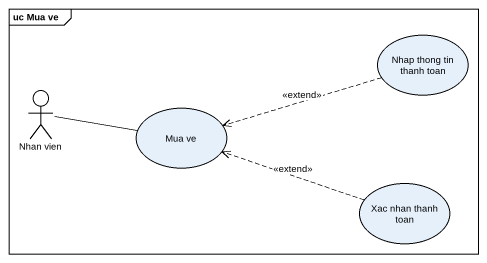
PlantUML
@startuml
mainframe uc Mua ve
usecase "Nhap thong tin thanh toan" as Nhap_thong_tin_thanh_toan
actor "Nhan vien" as Nhan_vien
usecase "Mua ve" as Mua_ve
usecase "Xac nhan thanh toan" as Xac_nhan_thanh_toan
Nhap_thong_tin_thanh_toan .left.> Mua_ve : <<extend>>
Nhan_vien -right- Mua_ve
Xac_nhan_thanh_toan .left.> Mua_ve : <<extend>>
@enduml
